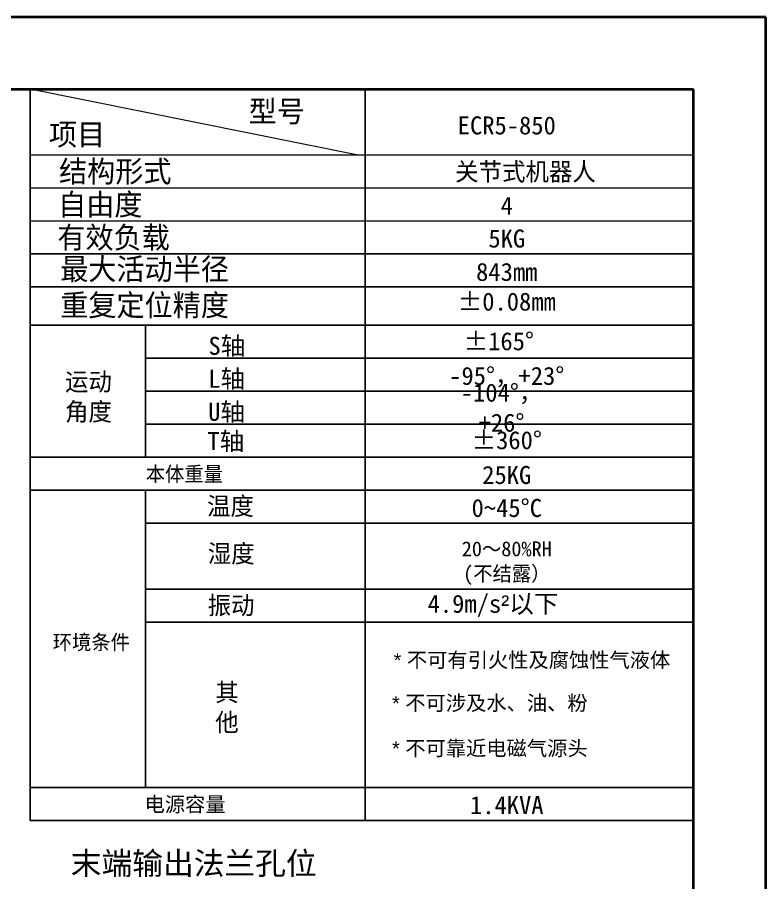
# Model space of a CAD drawing. Header units: millimetres. Extents: x 415 to 2018, y 500 to 823.
# Drawn here: x 717 to 800, y 663.7 to 759.7 of the extents above; entities that cross this region are included whole.
import ezdxf

# ---------------------------------------------------------------- set-up
doc = ezdxf.new("R2010")
doc.units = ezdxf.units.MM
for name, color, linetype, lineweight in [('DIM', 4, 'Continuous', 18), ('标注层', 161, 'Continuous', 25), ('粗实线层', 7, 'Continuous', 35)]:
    doc.layers.add(name, color=color, linetype=linetype, lineweight=lineweight)
doc.styles.add('样式 1', font='')
doc.styles.get('样式 1').set_extended_font_data('微软雅黑')

msp = doc.modelspace()

# ---------------------------------------------------------------- linework, layer by layer
for p, q in [((718.392, 751.7594), (718.392, 670.5622)), ((755.5864, 751.6889), (755.5864, 670.5622)), ((792.0124, 729.7733), (718.392, 729.7733)), ((718.392, 725.5214), (792.0124, 725.5214)), ((731.2159, 725.5214), (731.2159, 710.8657)), ((731.2159, 721.8575), (792.0124, 721.8575)), ((731.2159, 718.1935), (792.0124, 718.1935)), ((731.2159, 714.5296), (792.0124, 714.5296)), ((718.392, 710.8657), (792.0124, 710.8657)), ((718.392, 710.8657), (786.5849, 710.8657)), ((718.392, 710.8657), (792.0124, 710.8657)), ((718.392, 707.2017), (786.5849, 707.2017)), ((731.2159, 707.2017), (731.2159, 674.2262)), ((731.2159, 707.2017), (731.2159, 674.2262)), ((731.2159, 703.5378), (792.0124, 703.5378)), ((731.2159, 696.2099), (792.0124, 696.2099)), ((731.2159, 692.5459), (792.0124, 692.5459)), ((718.392, 674.2262), (792.0124, 674.2262)), ((718.392, 670.5622), (792.0124, 670.5622))]:
    msp.add_line(p, q)
at = {"color": 0}
for p, q in [((718.392, 733.4396), (792.0124, 733.4396)), ((718.392, 710.8657), (792.0124, 710.8657))]:
    msp.add_line(p, q, dxfattribs=at)
at = {"layer": 'DIM', "color": 0}
for p, q in [((718.392, 751.7594), (754.8136, 744.4315)), ((718.392, 744.4315), (792.0104, 744.4315)), ((718.392, 740.7675), (792.0124, 740.7675)), ((718.392, 737.1036), (792.0124, 737.1036))]:
    msp.add_line(p, q, dxfattribs=at)
at = {"layer": '标注层', "color": 0}
msp.add_line((718.392, 707.2017), (792.0124, 707.2017), dxfattribs=at)
at = {"layer": '粗实线层'}
for p, q in [((800.0124, 759.6889), (415.2222, 759.6889)), ((800.0124, 499.9087), (800.0124, 759.6889)), ((792.0124, 751.6889), (423.2222, 751.6889)), ((792.0124, 507.9087), (792.0124, 751.6889))]:
    msp.add_line(p, q, dxfattribs=at)

# ---------------------------------------------------------------- texts
at = {"color": 0, "attachment_point": 5}
for s, insert, char_height, width in [('ECR5-850', (771.2865, 747.6763), 2, 16.092877), ('关节式机器人', (773.3647, 742.4497), 2, 17.985085), ('4', (771.2865, 738.7858), 2, 1.00672), ('5KG', (771.2865, 735.1218), 2, 5.546112), ('843mm', (771.2865, 731.421), 2, 5.546112), ('%%P0.08mm', (771.2865, 728.1261), 2, 8.996416), ('S{\\fSimSun|b0|i0|c134|p2;轴}', (740.2308, 723.1194), 2, 15.74127), ('%%P165%%D', (770.4058, 723.7254), 2, 6.342336), ('运动角度', (724.8755, 717.4679), 2, 6.095232), ('L{\\fSimSun|b0|i0|c134|p2;轴}', (740.217, 719.4646), 2, 12.593325), ('-95%%D，+23%%D', (771.2865, 719.7504), 2, 13.663936), ('-104%%D，+26%%D', (770.7073, 716.3508), 2, 12.49248), ('U{\\fSimSun|b0|i0|c134|p2;轴}', (740.1987, 715.8006), 2, 13.992582), ('T{\\fSimSun|b0|i0|c134|p2;轴}', (740.1175, 712.5473), 2, 20.783951), ('%%P360%%D', (771.2865, 712.7432), 2, 6.342336), ('本体重量', (735.5184, 708.918), 1.64736, 18.358912), ('25KG', (771.2865, 708.8839), 2, 5.67424), ('温度', (740.6302, 705.3351), 2, 9.894719), ('0~45%%DC', (771.2865, 705.22), 2, 7.895561), ('湿度', (740.7147, 700.0677), 2, 9.927777), ('20～80%RH\\P(不结露）', (771.2865, 699.1079), 1.64736, 20.756736), ('振动', (740.6957, 694.3212), 2, 9.965693), ('4.9m/s{\\farial|b0|i0|c134|p2;\\H0.9583x;²\\fSimSun|b0|i0|c134|p2;\\H1.044x;以下}', (769.7635, 694.3655), 2, 15.63418), ('环境条件', (725.1948, 690.2465), 1.64736, 18.358912), ('{\\farial|b0|i0|c134|p2;\\H0.9583x;* \\fSimSun|b0|i0|c134|p2;\\H1.044x;不可有引火性及腐蚀性气液体}', (774.0799, 688.2705), 1.64736, 63.546187), ('其他', (740.2451, 683.0067), 2, 4.493632), ('{\\farial|b0|i0|c134|p2;\\H0.9583x;* \\fSimSun|b0|i0|c134|p2;\\H1.044x;不可涉及水、油、粉}', (769.409, 683.5007), 1.64736, 44.794171), ('{\\farial|b0|i0|c134|p2;\\H0.9583x;* \\fSimSun|b0|i0|c134|p2;\\H1.044x;不可靠近电磁气源头}', (769.409, 678.4828), 1.64736, 44.720921), ('{\\fSimSun|b0|i0|c134|p2;电源容量}', (735.5955, 672.2574), 1.64736, 17.791488), ('1.4KVA', (771.2865, 672.2445), 2, 8.017152)]:
    msp.add_mtext(s, dxfattribs=dict(at, insert=insert, char_height=char_height, width=width))
at = {"insert": (722.9153, 667.0553), "char_height": 2.5, "width": 55.606101, "attachment_point": 1, "style": '样式 1'}
msp.add_mtext('末端输出法兰孔位', dxfattribs=at)
at = {"layer": '标注层', "color": 0, "char_height": 2.4, "attachment_point": 5}
for s, insert, width in [('型号', (745.7684, 749.1236), 12.746667), ('项目', (723.6105, 746.557), 11.973333), ('结构形式', (727.8476, 742.4497), 26.64), ('自由度', (726.1857, 738.7858), 18.693333), ('有效负载', (727.6676, 735.1218), 26.746667), ('最大活动半径', (731.1031, 731.6192), 40.266667), ('重复定位精度', (731.1031, 727.6097), 40.266667)]:
    msp.add_mtext(s, dxfattribs=dict(at, insert=insert, width=width))

doc.saveas('drawing.dxf')
